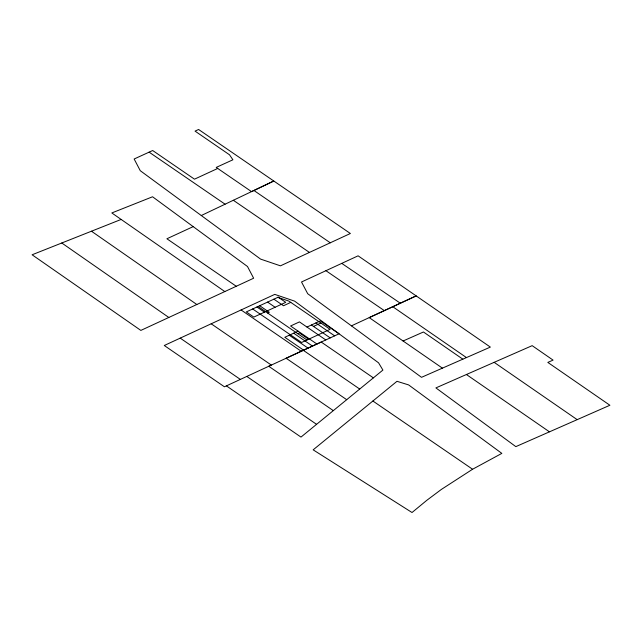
<?xml version="1.0" encoding="UTF-8"?>
<svg xmlns="http://www.w3.org/2000/svg" width="642" height="642" viewBox="0 0 642 642"><rect width="100%" height="100%" fill="white"/><g stroke="black" fill="none" stroke-linecap="round" stroke-linejoin="round"><path stroke-width="0.96" d="M333.326 410.623L300.986 437.09L226.393 385.874L224.427 386.789L164.272 345.5L274.752 294.381L294.614 301.13L378.563 362.826L382.905 370.073L333.326 410.623L268.749 366.277L339.088 333.8L320.27 320.912L306.972 327.051M472.584 469.246L441.359 489.429L426.802 500.319L412.02 512.517L313.16 449.841L396.981 381.308L408.633 384.919L501.835 453.388L472.584 469.246L372.882 401.009M217.726 168.445L194.486 179.174L152.676 150.517L134.146 158.999L140.277 170.708L260.588 259.103L280.442 265.836L350.372 233.495L198.603 129.483L195.04 131.112L229.499 154.786L232.91 159.786L216.218 167.418L251.528 191.621L273.797 181.02L201.275 215.527M351.431 325.847L416.177 295.898L369.214 317.613L442.41 368.139M226.393 385.874L271.341 365.081L211.194 323.801M373.379 377.865L321.201 342.034L286.131 358.244L346.704 399.685M193.194 226.618L166.896 238.768L236.264 286.26M267.69 313.047L269.303 312.301L259.673 305.704M290.778 302.39L283.491 305.752L273.861 299.156M298.105 331.144L284.807 337.283L303.618 350.171M297.752 333.68L299.405 332.917L308.625 339.233M313.593 326.369L320.872 323.014M403.08 340.998L423.439 331.986L462.834 359.175L490.352 347.089L358.1 255.821L301.515 281.99L307.703 293.715L421.505 377.327L462.834 359.175M494.147 362.337L435.902 387.904L515.839 446.631L609.9 405.254L547.819 362.409L553.075 360.114L532.162 345.653L494.147 362.337L577.15 419.627M121.145 219.436L32.1 254.778L140.847 330.413L253.638 278.227L247.507 266.518L152.555 196.773L111.828 212.951L224.82 291.564M277.793 297.342L288.916 301.114L330.092 329.322L301.588 342.483L252.643 308.946M341.761 263.38L400.343 303.225M325.927 270.699L384.341 310.632M253.935 190.481L330.293 242.804M233.335 200.272L309.444 252.426M149.113 152.146L225.085 204.204M315.84 322.958L334.651 335.846M311.41 325.004L330.221 337.893M325.783 339.939L299.445 321.899L290.577 325.992L316.915 344.032M267.578 302.093L275.097 307.253M258.068 306.443L306.956 340.003M256.936 307.004L264.456 312.164M293.675 333.19L312.485 346.078M289.237 335.236L308.048 348.125M303.305 350.307L359.705 389.044M241.095 309.966L301.258 351.262M246.817 376.437L316.578 424.33M180.209 338.125L240.373 379.422M392.768 306.724L466.453 357.586M466.405 374.511L549.408 431.801M91.461 231.216L196.829 304.509M61.784 242.997L168.83 317.469M278.211 297.182L246.295 311.916L253.815 317.076L285.738 302.342L278.211 297.182"/></g></svg>
